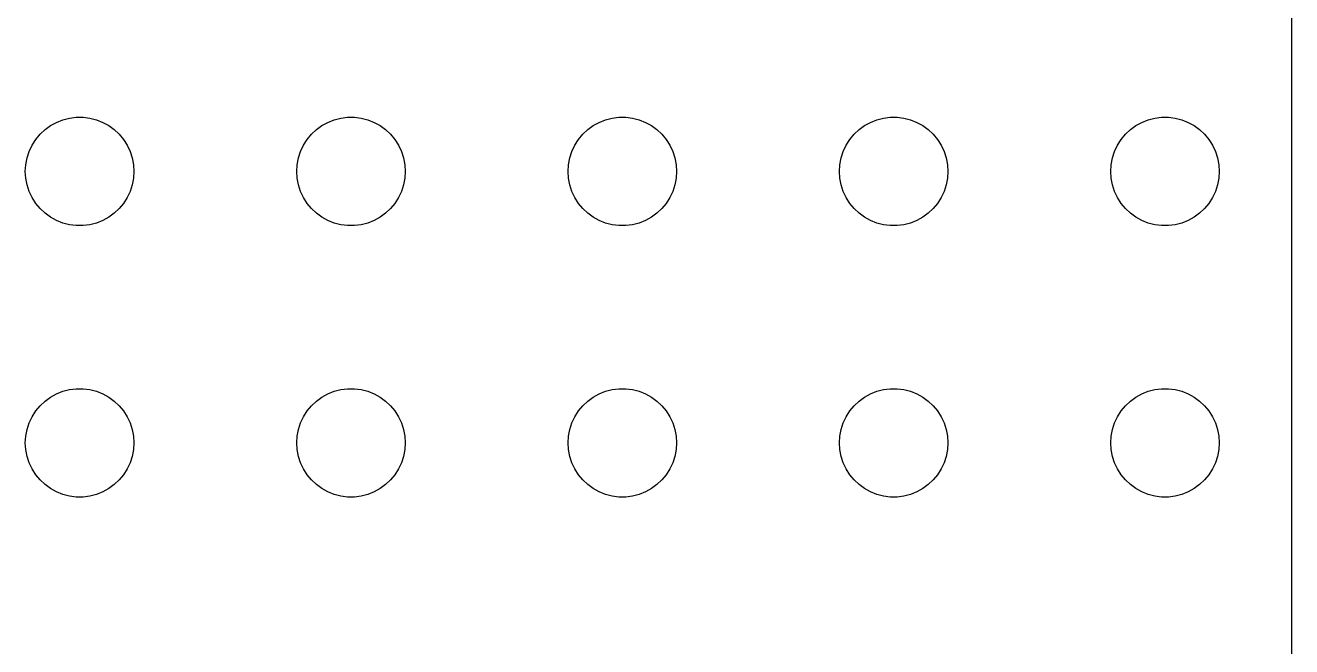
# Model space of a CAD drawing. Header units: metres. Extents: x -142 to 142, y -142 to 142.
# Drawn here: x 72 to 142, y 33.7 to 68.1 of the extents above; entities that cross this region are included whole.
import ezdxf

# ---------------------------------------------------------------- set-up
doc = ezdxf.new("R2010")
doc.units = ezdxf.units.M

msp = doc.modelspace()

# ---------------------------------------------------------------- linework, layer by layer
for p, q in [((142, -137), (142, 137)), ((72.8131, 62.0536), (73.0877, 62.3115)), ((73.0877, 62.3115), (73.3925, 62.533)), ((73.3925, 62.533), (73.7227, 62.7145)), ((73.7227, 62.7145), (74.073, 62.8532)), ((74.073, 62.8532), (74.4379, 62.9469)), ((74.4379, 62.9469), (74.8116, 62.9941)), ((74.8116, 62.9941), (75.1884, 62.9941)), ((75.1884, 62.9941), (75.5621, 62.9469)), ((75.5621, 62.9469), (75.927, 62.8532)), ((75.927, 62.8532), (76.2773, 62.7145)), ((76.2773, 62.7145), (76.6075, 62.533)), ((76.6075, 62.533), (76.9123, 62.3115)), ((76.9123, 62.3115), (77.1869, 62.0536)), ((87.8131, 62.0536), (88.0877, 62.3115)), ((88.0877, 62.3115), (88.3925, 62.533)), ((88.3925, 62.533), (88.7227, 62.7145)), ((88.7227, 62.7145), (89.073, 62.8532)), ((89.073, 62.8532), (89.4379, 62.9469)), ((89.4379, 62.9469), (89.8116, 62.9941)), ((89.8116, 62.9941), (90.1884, 62.9941)), ((90.1884, 62.9941), (90.5621, 62.9469)), ((90.5621, 62.9469), (90.927, 62.8532)), ((90.927, 62.8532), (91.2773, 62.7145)), ((91.2773, 62.7145), (91.6075, 62.533)), ((91.6075, 62.533), (91.9123, 62.3115)), ((91.9123, 62.3115), (92.1869, 62.0536)), ((102.813, 62.0536), (103.088, 62.3115)), ((103.088, 62.3115), (103.393, 62.533)), ((103.393, 62.533), (103.723, 62.7145)), ((103.723, 62.7145), (104.073, 62.8532)), ((104.073, 62.8532), (104.438, 62.9469)), ((104.438, 62.9469), (104.812, 62.9941)), ((104.812, 62.9941), (105.188, 62.9941)), ((105.188, 62.9941), (105.562, 62.9469)), ((105.562, 62.9469), (105.927, 62.8532)), ((105.927, 62.8532), (106.277, 62.7145)), ((106.277, 62.7145), (106.607, 62.533)), ((106.607, 62.533), (106.912, 62.3115)), ((106.912, 62.3115), (107.187, 62.0536)), ((117.813, 62.0536), (118.088, 62.3115)), ((118.088, 62.3115), (118.393, 62.533)), ((118.393, 62.533), (118.723, 62.7145)), ((118.723, 62.7145), (119.073, 62.8532)), ((119.073, 62.8532), (119.438, 62.9469)), ((119.438, 62.9469), (119.812, 62.9941)), ((119.812, 62.9941), (120.188, 62.9941)), ((120.188, 62.9941), (120.562, 62.9469)), ((120.562, 62.9469), (120.927, 62.8532)), ((120.927, 62.8532), (121.277, 62.7145)), ((121.277, 62.7145), (121.607, 62.533)), ((121.607, 62.533), (121.912, 62.3115)), ((121.912, 62.3115), (122.187, 62.0536)), ((132.813, 62.0536), (133.088, 62.3115)), ((133.088, 62.3115), (133.393, 62.533)), ((133.393, 62.533), (133.723, 62.7145)), ((133.723, 62.7145), (134.073, 62.8532)), ((134.073, 62.8532), (134.438, 62.9469)), ((134.438, 62.9469), (134.812, 62.9941)), ((134.812, 62.9941), (135.188, 62.9941)), ((135.188, 62.9941), (135.562, 62.9469)), ((135.562, 62.9469), (135.927, 62.8532)), ((135.927, 62.8532), (136.277, 62.7145)), ((136.277, 62.7145), (136.607, 62.533)), ((136.607, 62.533), (136.912, 62.3115)), ((136.912, 62.3115), (137.187, 62.0536)), ((72.3711, 61.4453), (72.573, 61.7634)), ((72.573, 61.7634), (72.8131, 62.0536)), ((77.1869, 62.0536), (77.427, 61.7634)), ((77.427, 61.7634), (77.6289, 61.4453)), ((87.3711, 61.4453), (87.573, 61.7634)), ((87.573, 61.7634), (87.8131, 62.0536)), ((92.1869, 62.0536), (92.427, 61.7634)), ((92.427, 61.7634), (92.6289, 61.4453)), ((102.371, 61.4453), (102.573, 61.7634)), ((102.573, 61.7634), (102.813, 62.0536)), ((107.187, 62.0536), (107.427, 61.7634)), ((107.427, 61.7634), (107.629, 61.4453)), ((117.371, 61.4453), (117.573, 61.7634)), ((117.573, 61.7634), (117.813, 62.0536)), ((122.187, 62.0536), (122.427, 61.7634)), ((122.427, 61.7634), (122.629, 61.4453)), ((132.371, 61.4453), (132.573, 61.7634)), ((132.573, 61.7634), (132.813, 62.0536)), ((137.187, 62.0536), (137.427, 61.7634)), ((137.427, 61.7634), (137.629, 61.4453)), ((72.0943, 60.7461), (72.2107, 61.1044)), ((72.2107, 61.1044), (72.3711, 61.4453)), ((77.6289, 61.4453), (77.7893, 61.1044)), ((77.7893, 61.1044), (77.9057, 60.7461)), ((87.0943, 60.7461), (87.2107, 61.1044)), ((87.2107, 61.1044), (87.3711, 61.4453)), ((92.6289, 61.4453), (92.7893, 61.1044)), ((92.7893, 61.1044), (92.9057, 60.7461)), ((102.094, 60.7461), (102.211, 61.1044)), ((102.211, 61.1044), (102.371, 61.4453)), ((107.629, 61.4453), (107.789, 61.1044)), ((107.789, 61.1044), (107.906, 60.7461)), ((117.094, 60.7461), (117.211, 61.1044)), ((117.211, 61.1044), (117.371, 61.4453)), ((122.629, 61.4453), (122.789, 61.1044)), ((122.789, 61.1044), (122.906, 60.7461)), ((132.094, 60.7461), (132.211, 61.1044)), ((132.211, 61.1044), (132.371, 61.4453)), ((137.629, 61.4453), (137.789, 61.1044)), ((137.789, 61.1044), (137.906, 60.7461)), ((72, 60), (72.0237, 60.376)), ((72.0237, 60.376), (72.0943, 60.7461)), ((77.9057, 60.7461), (77.9763, 60.376)), ((77.9763, 60.376), (78, 60)), ((87, 60), (87.0237, 60.376)), ((87.0237, 60.376), (87.0943, 60.7461)), ((92.9057, 60.7461), (92.9763, 60.376)), ((92.9763, 60.376), (93, 60)), ((102, 60), (102.024, 60.376)), ((102.024, 60.376), (102.094, 60.7461)), ((107.906, 60.7461), (107.976, 60.376)), ((107.976, 60.376), (108, 60)), ((117, 60), (117.024, 60.376)), ((117.024, 60.376), (117.094, 60.7461)), ((122.906, 60.7461), (122.976, 60.376)), ((122.976, 60.376), (123, 60)), ((132, 60), (132.024, 60.376)), ((132.024, 60.376), (132.094, 60.7461)), ((137.906, 60.7461), (137.976, 60.376)), ((137.976, 60.376), (138, 60)), ((72.0237, 59.624), (72, 60)), ((72.0943, 59.2539), (72.0237, 59.624)), ((77.9763, 59.624), (77.9057, 59.2539)), ((78, 60), (77.9763, 59.624)), ((87.0237, 59.624), (87, 60)), ((87.0943, 59.2539), (87.0237, 59.624)), ((92.9763, 59.624), (92.9057, 59.2539)), ((93, 60), (92.9763, 59.624)), ((102.024, 59.624), (102, 60)), ((102.094, 59.2539), (102.024, 59.624)), ((107.976, 59.624), (107.906, 59.2539)), ((108, 60), (107.976, 59.624)), ((117.024, 59.624), (117, 60)), ((117.094, 59.2539), (117.024, 59.624)), ((122.976, 59.624), (122.906, 59.2539)), ((123, 60), (122.976, 59.624)), ((132.024, 59.624), (132, 60)), ((132.094, 59.2539), (132.024, 59.624)), ((137.976, 59.624), (137.906, 59.2539)), ((138, 60), (137.976, 59.624)), ((72.2107, 58.8956), (72.0943, 59.2539)), ((72.3711, 58.5547), (72.2107, 58.8956)), ((77.7893, 58.8956), (77.6289, 58.5547)), ((77.9057, 59.2539), (77.7893, 58.8956)), ((87.2107, 58.8956), (87.0943, 59.2539)), ((87.3711, 58.5547), (87.2107, 58.8956)), ((92.7893, 58.8956), (92.6289, 58.5547)), ((92.9057, 59.2539), (92.7893, 58.8956)), ((102.211, 58.8956), (102.094, 59.2539)), ((102.371, 58.5547), (102.211, 58.8956)), ((107.789, 58.8956), (107.629, 58.5547)), ((107.906, 59.2539), (107.789, 58.8956)), ((117.211, 58.8956), (117.094, 59.2539)), ((117.371, 58.5547), (117.211, 58.8956)), ((122.789, 58.8956), (122.629, 58.5547)), ((122.906, 59.2539), (122.789, 58.8956)), ((132.211, 58.8956), (132.094, 59.2539)), ((132.371, 58.5547), (132.211, 58.8956)), ((137.789, 58.8956), (137.629, 58.5547)), ((137.906, 59.2539), (137.789, 58.8956)), ((72.573, 58.2366), (72.3711, 58.5547)), ((72.8131, 57.9464), (72.573, 58.2366)), ((77.427, 58.2366), (77.1869, 57.9464)), ((77.6289, 58.5547), (77.427, 58.2366)), ((87.573, 58.2366), (87.3711, 58.5547)), ((87.8131, 57.9464), (87.573, 58.2366)), ((92.427, 58.2366), (92.1869, 57.9464)), ((92.6289, 58.5547), (92.427, 58.2366)), ((102.573, 58.2366), (102.371, 58.5547)), ((102.813, 57.9464), (102.573, 58.2366)), ((107.427, 58.2366), (107.187, 57.9464)), ((107.629, 58.5547), (107.427, 58.2366)), ((117.573, 58.2366), (117.371, 58.5547)), ((117.813, 57.9464), (117.573, 58.2366)), ((122.427, 58.2366), (122.187, 57.9464)), ((122.629, 58.5547), (122.427, 58.2366)), ((132.573, 58.2366), (132.371, 58.5547)), ((132.813, 57.9464), (132.573, 58.2366)), ((137.427, 58.2366), (137.187, 57.9464)), ((137.629, 58.5547), (137.427, 58.2366)), ((73.0877, 57.6885), (72.8131, 57.9464)), ((73.3925, 57.467), (73.0877, 57.6885)), ((73.7227, 57.2855), (73.3925, 57.467)), ((76.6075, 57.467), (76.2773, 57.2855)), ((76.9123, 57.6885), (76.6075, 57.467)), ((77.1869, 57.9464), (76.9123, 57.6885)), ((88.0877, 57.6885), (87.8131, 57.9464)), ((88.3925, 57.467), (88.0877, 57.6885)), ((88.7227, 57.2855), (88.3925, 57.467)), ((91.6075, 57.467), (91.2773, 57.2855)), ((91.9123, 57.6885), (91.6075, 57.467)), ((92.1869, 57.9464), (91.9123, 57.6885)), ((103.088, 57.6885), (102.813, 57.9464)), ((103.393, 57.467), (103.088, 57.6885)), ((103.723, 57.2855), (103.393, 57.467)), ((106.607, 57.467), (106.277, 57.2855)), ((106.912, 57.6885), (106.607, 57.467)), ((107.187, 57.9464), (106.912, 57.6885)), ((118.088, 57.6885), (117.813, 57.9464)), ((118.393, 57.467), (118.088, 57.6885)), ((118.723, 57.2855), (118.393, 57.467)), ((121.607, 57.467), (121.277, 57.2855)), ((121.912, 57.6885), (121.607, 57.467)), ((122.187, 57.9464), (121.912, 57.6885)), ((133.088, 57.6885), (132.813, 57.9464)), ((133.393, 57.467), (133.088, 57.6885)), ((133.723, 57.2855), (133.393, 57.467)), ((136.607, 57.467), (136.277, 57.2855)), ((136.912, 57.6885), (136.607, 57.467)), ((137.187, 57.9464), (136.912, 57.6885)), ((74.073, 57.1468), (73.7227, 57.2855)), ((74.4379, 57.0531), (74.073, 57.1468)), ((74.8116, 57.0059), (74.4379, 57.0531)), ((75.1884, 57.0059), (74.8116, 57.0059)), ((75.5621, 57.0531), (75.1884, 57.0059)), ((75.927, 57.1468), (75.5621, 57.0531)), ((76.2773, 57.2855), (75.927, 57.1468)), ((89.073, 57.1468), (88.7227, 57.2855)), ((89.4379, 57.0531), (89.073, 57.1468)), ((89.8116, 57.0059), (89.4379, 57.0531)), ((90.1884, 57.0059), (89.8116, 57.0059)), ((90.5621, 57.0531), (90.1884, 57.0059)), ((90.927, 57.1468), (90.5621, 57.0531)), ((91.2773, 57.2855), (90.927, 57.1468)), ((104.073, 57.1468), (103.723, 57.2855)), ((104.438, 57.0531), (104.073, 57.1468)), ((104.812, 57.0059), (104.438, 57.0531)), ((105.188, 57.0059), (104.812, 57.0059)), ((105.562, 57.0531), (105.188, 57.0059)), ((105.927, 57.1468), (105.562, 57.0531)), ((106.277, 57.2855), (105.927, 57.1468)), ((119.073, 57.1468), (118.723, 57.2855)), ((119.438, 57.0531), (119.073, 57.1468)), ((119.812, 57.0059), (119.438, 57.0531)), ((120.188, 57.0059), (119.812, 57.0059)), ((120.562, 57.0531), (120.188, 57.0059)), ((120.927, 57.1468), (120.562, 57.0531)), ((121.277, 57.2855), (120.927, 57.1468)), ((134.073, 57.1468), (133.723, 57.2855)), ((134.438, 57.0531), (134.073, 57.1468)), ((134.812, 57.0059), (134.438, 57.0531)), ((135.188, 57.0059), (134.812, 57.0059)), ((135.562, 57.0531), (135.188, 57.0059)), ((135.927, 57.1468), (135.562, 57.0531)), ((136.277, 57.2855), (135.927, 57.1468)), ((73.3925, 47.533), (73.7227, 47.7145)), ((73.7227, 47.7145), (74.073, 47.8532)), ((74.073, 47.8532), (74.4379, 47.9469)), ((74.4379, 47.9469), (74.8116, 47.9941)), ((74.8116, 47.9941), (75.1884, 47.9941)), ((75.1884, 47.9941), (75.5621, 47.9469)), ((75.5621, 47.9469), (75.927, 47.8532)), ((75.927, 47.8532), (76.2773, 47.7145)), ((76.2773, 47.7145), (76.6075, 47.533)), ((88.3925, 47.533), (88.7227, 47.7145)), ((88.7227, 47.7145), (89.073, 47.8532)), ((89.073, 47.8532), (89.4379, 47.9469)), ((89.4379, 47.9469), (89.8116, 47.9941)), ((89.8116, 47.9941), (90.1884, 47.9941)), ((90.1884, 47.9941), (90.5621, 47.9469)), ((90.5621, 47.9469), (90.927, 47.8532)), ((90.927, 47.8532), (91.2773, 47.7145)), ((91.2773, 47.7145), (91.6075, 47.533)), ((103.393, 47.533), (103.723, 47.7145)), ((103.723, 47.7145), (104.073, 47.8532)), ((104.073, 47.8532), (104.438, 47.9469)), ((104.438, 47.9469), (104.812, 47.9941)), ((104.812, 47.9941), (105.188, 47.9941)), ((105.188, 47.9941), (105.562, 47.9469)), ((105.562, 47.9469), (105.927, 47.8532)), ((105.927, 47.8532), (106.277, 47.7145)), ((106.277, 47.7145), (106.607, 47.533)), ((118.393, 47.533), (118.723, 47.7145)), ((118.723, 47.7145), (119.073, 47.8532)), ((119.073, 47.8532), (119.438, 47.9469)), ((119.438, 47.9469), (119.812, 47.9941)), ((119.812, 47.9941), (120.188, 47.9941)), ((120.188, 47.9941), (120.562, 47.9469)), ((120.562, 47.9469), (120.927, 47.8532)), ((120.927, 47.8532), (121.277, 47.7145)), ((121.277, 47.7145), (121.607, 47.533)), ((133.393, 47.533), (133.723, 47.7145)), ((133.723, 47.7145), (134.073, 47.8532)), ((134.073, 47.8532), (134.438, 47.9469)), ((134.438, 47.9469), (134.812, 47.9941)), ((134.812, 47.9941), (135.188, 47.9941)), ((135.188, 47.9941), (135.562, 47.9469)), ((135.562, 47.9469), (135.927, 47.8532)), ((135.927, 47.8532), (136.277, 47.7145)), ((136.277, 47.7145), (136.607, 47.533)), ((72.573, 46.7634), (72.8131, 47.0536)), ((72.8131, 47.0536), (73.0877, 47.3115)), ((73.0877, 47.3115), (73.3925, 47.533)), ((76.6075, 47.533), (76.9123, 47.3115)), ((76.9123, 47.3115), (77.1869, 47.0536)), ((77.1869, 47.0536), (77.427, 46.7634)), ((87.573, 46.7634), (87.8131, 47.0536)), ((87.8131, 47.0536), (88.0877, 47.3115)), ((88.0877, 47.3115), (88.3925, 47.533)), ((91.6075, 47.533), (91.9123, 47.3115)), ((91.9123, 47.3115), (92.1869, 47.0536)), ((92.1869, 47.0536), (92.427, 46.7634)), ((102.573, 46.7634), (102.813, 47.0536)), ((102.813, 47.0536), (103.088, 47.3115)), ((103.088, 47.3115), (103.393, 47.533)), ((106.607, 47.533), (106.912, 47.3115)), ((106.912, 47.3115), (107.187, 47.0536)), ((107.187, 47.0536), (107.427, 46.7634)), ((117.573, 46.7634), (117.813, 47.0536)), ((117.813, 47.0536), (118.088, 47.3115)), ((118.088, 47.3115), (118.393, 47.533)), ((121.607, 47.533), (121.912, 47.3115)), ((121.912, 47.3115), (122.187, 47.0536)), ((122.187, 47.0536), (122.427, 46.7634)), ((132.573, 46.7634), (132.813, 47.0536)), ((132.813, 47.0536), (133.088, 47.3115)), ((133.088, 47.3115), (133.393, 47.533)), ((136.607, 47.533), (136.912, 47.3115)), ((136.912, 47.3115), (137.187, 47.0536)), ((137.187, 47.0536), (137.427, 46.7634)), ((72.2107, 46.1044), (72.3711, 46.4453)), ((72.3711, 46.4453), (72.573, 46.7634)), ((77.427, 46.7634), (77.6289, 46.4453)), ((77.6289, 46.4453), (77.7893, 46.1044)), ((87.2107, 46.1044), (87.3711, 46.4453)), ((87.3711, 46.4453), (87.573, 46.7634)), ((92.427, 46.7634), (92.6289, 46.4453)), ((92.6289, 46.4453), (92.7893, 46.1044)), ((102.211, 46.1044), (102.371, 46.4453)), ((102.371, 46.4453), (102.573, 46.7634)), ((107.427, 46.7634), (107.629, 46.4453)), ((107.629, 46.4453), (107.789, 46.1044)), ((117.211, 46.1044), (117.371, 46.4453)), ((117.371, 46.4453), (117.573, 46.7634)), ((122.427, 46.7634), (122.629, 46.4453)), ((122.629, 46.4453), (122.789, 46.1044)), ((132.211, 46.1044), (132.371, 46.4453)), ((132.371, 46.4453), (132.573, 46.7634)), ((137.427, 46.7634), (137.629, 46.4453)), ((137.629, 46.4453), (137.789, 46.1044)), ((72.0237, 45.376), (72.0943, 45.7461)), ((72.0943, 45.7461), (72.2107, 46.1044)), ((77.7893, 46.1044), (77.9057, 45.7461)), ((77.9057, 45.7461), (77.9763, 45.376)), ((87.0237, 45.376), (87.0943, 45.7461)), ((87.0943, 45.7461), (87.2107, 46.1044)), ((92.7893, 46.1044), (92.9057, 45.7461)), ((92.9057, 45.7461), (92.9763, 45.376)), ((102.024, 45.376), (102.094, 45.7461)), ((102.094, 45.7461), (102.211, 46.1044)), ((107.789, 46.1044), (107.906, 45.7461)), ((107.906, 45.7461), (107.976, 45.376)), ((117.024, 45.376), (117.094, 45.7461)), ((117.094, 45.7461), (117.211, 46.1044)), ((122.789, 46.1044), (122.906, 45.7461)), ((122.906, 45.7461), (122.976, 45.376)), ((132.024, 45.376), (132.094, 45.7461)), ((132.094, 45.7461), (132.211, 46.1044)), ((137.789, 46.1044), (137.906, 45.7461)), ((137.906, 45.7461), (137.976, 45.376)), ((72, 45), (72.0237, 45.376)), ((72.0237, 44.624), (72, 45)), ((77.9763, 45.376), (78, 45)), ((78, 45), (77.9763, 44.624)), ((87, 45), (87.0237, 45.376)), ((87.0237, 44.624), (87, 45)), ((92.9763, 45.376), (93, 45)), ((93, 45), (92.9763, 44.624)), ((102, 45), (102.024, 45.376)), ((102.024, 44.624), (102, 45)), ((107.976, 45.376), (108, 45)), ((108, 45), (107.976, 44.624)), ((117, 45), (117.024, 45.376)), ((117.024, 44.624), (117, 45)), ((122.976, 45.376), (123, 45)), ((123, 45), (122.976, 44.624)), ((132, 45), (132.024, 45.376)), ((132.024, 44.624), (132, 45)), ((137.976, 45.376), (138, 45)), ((138, 45), (137.976, 44.624)), ((72.0943, 44.2539), (72.0237, 44.624)), ((72.2107, 43.8956), (72.0943, 44.2539)), ((77.9057, 44.2539), (77.7893, 43.8956)), ((77.9763, 44.624), (77.9057, 44.2539)), ((87.0943, 44.2539), (87.0237, 44.624)), ((87.2107, 43.8956), (87.0943, 44.2539)), ((92.9057, 44.2539), (92.7893, 43.8956)), ((92.9763, 44.624), (92.9057, 44.2539)), ((102.094, 44.2539), (102.024, 44.624)), ((102.211, 43.8956), (102.094, 44.2539)), ((107.906, 44.2539), (107.789, 43.8956)), ((107.976, 44.624), (107.906, 44.2539)), ((117.094, 44.2539), (117.024, 44.624)), ((117.211, 43.8956), (117.094, 44.2539)), ((122.906, 44.2539), (122.789, 43.8956)), ((122.976, 44.624), (122.906, 44.2539)), ((132.094, 44.2539), (132.024, 44.624)), ((132.211, 43.8956), (132.094, 44.2539)), ((137.906, 44.2539), (137.789, 43.8956)), ((137.976, 44.624), (137.906, 44.2539)), ((72.3711, 43.5547), (72.2107, 43.8956)), ((72.573, 43.2366), (72.3711, 43.5547)), ((77.6289, 43.5547), (77.427, 43.2366)), ((77.7893, 43.8956), (77.6289, 43.5547)), ((87.3711, 43.5547), (87.2107, 43.8956)), ((87.573, 43.2366), (87.3711, 43.5547)), ((92.6289, 43.5547), (92.427, 43.2366)), ((92.7893, 43.8956), (92.6289, 43.5547)), ((102.371, 43.5547), (102.211, 43.8956)), ((102.573, 43.2366), (102.371, 43.5547)), ((107.629, 43.5547), (107.427, 43.2366)), ((107.789, 43.8956), (107.629, 43.5547)), ((117.371, 43.5547), (117.211, 43.8956)), ((117.573, 43.2366), (117.371, 43.5547)), ((122.629, 43.5547), (122.427, 43.2366)), ((122.789, 43.8956), (122.629, 43.5547)), ((132.371, 43.5547), (132.211, 43.8956)), ((132.573, 43.2366), (132.371, 43.5547)), ((137.629, 43.5547), (137.427, 43.2366)), ((137.789, 43.8956), (137.629, 43.5547)), ((72.8131, 42.9464), (72.573, 43.2366)), ((73.0877, 42.6885), (72.8131, 42.9464)), ((77.1869, 42.9464), (76.9123, 42.6885)), ((77.427, 43.2366), (77.1869, 42.9464)), ((87.8131, 42.9464), (87.573, 43.2366)), ((88.0877, 42.6885), (87.8131, 42.9464)), ((92.1869, 42.9464), (91.9123, 42.6885)), ((92.427, 43.2366), (92.1869, 42.9464)), ((102.813, 42.9464), (102.573, 43.2366)), ((103.088, 42.6885), (102.813, 42.9464)), ((107.187, 42.9464), (106.912, 42.6885)), ((107.427, 43.2366), (107.187, 42.9464)), ((117.813, 42.9464), (117.573, 43.2366)), ((118.088, 42.6885), (117.813, 42.9464)), ((122.187, 42.9464), (121.912, 42.6885)), ((122.427, 43.2366), (122.187, 42.9464)), ((132.813, 42.9464), (132.573, 43.2366)), ((133.088, 42.6885), (132.813, 42.9464)), ((137.187, 42.9464), (136.912, 42.6885)), ((137.427, 43.2366), (137.187, 42.9464)), ((73.3925, 42.467), (73.0877, 42.6885)), ((73.7227, 42.2855), (73.3925, 42.467)), ((74.073, 42.1468), (73.7227, 42.2855)), ((74.4379, 42.0531), (74.073, 42.1468)), ((74.8116, 42.0059), (74.4379, 42.0531)), ((75.1884, 42.0059), (74.8116, 42.0059)), ((75.5621, 42.0531), (75.1884, 42.0059)), ((75.927, 42.1468), (75.5621, 42.0531)), ((76.2773, 42.2855), (75.927, 42.1468)), ((76.6075, 42.467), (76.2773, 42.2855)), ((76.9123, 42.6885), (76.6075, 42.467)), ((88.3925, 42.467), (88.0877, 42.6885)), ((88.7227, 42.2855), (88.3925, 42.467)), ((89.073, 42.1468), (88.7227, 42.2855)), ((89.4379, 42.0531), (89.073, 42.1468)), ((89.8116, 42.0059), (89.4379, 42.0531)), ((90.1884, 42.0059), (89.8116, 42.0059)), ((90.5621, 42.0531), (90.1884, 42.0059)), ((90.927, 42.1468), (90.5621, 42.0531)), ((91.2773, 42.2855), (90.927, 42.1468)), ((91.6075, 42.467), (91.2773, 42.2855)), ((91.9123, 42.6885), (91.6075, 42.467)), ((103.393, 42.467), (103.088, 42.6885)), ((103.723, 42.2855), (103.393, 42.467)), ((104.073, 42.1468), (103.723, 42.2855)), ((104.438, 42.0531), (104.073, 42.1468)), ((104.812, 42.0059), (104.438, 42.0531)), ((105.188, 42.0059), (104.812, 42.0059)), ((105.562, 42.0531), (105.188, 42.0059)), ((105.927, 42.1468), (105.562, 42.0531)), ((106.277, 42.2855), (105.927, 42.1468)), ((106.607, 42.467), (106.277, 42.2855)), ((106.912, 42.6885), (106.607, 42.467)), ((118.393, 42.467), (118.088, 42.6885)), ((118.723, 42.2855), (118.393, 42.467)), ((119.073, 42.1468), (118.723, 42.2855)), ((119.438, 42.0531), (119.073, 42.1468)), ((119.812, 42.0059), (119.438, 42.0531)), ((120.188, 42.0059), (119.812, 42.0059)), ((120.562, 42.0531), (120.188, 42.0059)), ((120.927, 42.1468), (120.562, 42.0531)), ((121.277, 42.2855), (120.927, 42.1468)), ((121.607, 42.467), (121.277, 42.2855)), ((121.912, 42.6885), (121.607, 42.467)), ((133.393, 42.467), (133.088, 42.6885)), ((133.723, 42.2855), (133.393, 42.467)), ((134.073, 42.1468), (133.723, 42.2855)), ((134.438, 42.0531), (134.073, 42.1468)), ((134.812, 42.0059), (134.438, 42.0531)), ((135.188, 42.0059), (134.812, 42.0059)), ((135.562, 42.0531), (135.188, 42.0059)), ((135.927, 42.1468), (135.562, 42.0531)), ((136.277, 42.2855), (135.927, 42.1468)), ((136.607, 42.467), (136.277, 42.2855)), ((136.912, 42.6885), (136.607, 42.467))]:
    msp.add_line(p, q)

doc.saveas('drawing.dxf')
